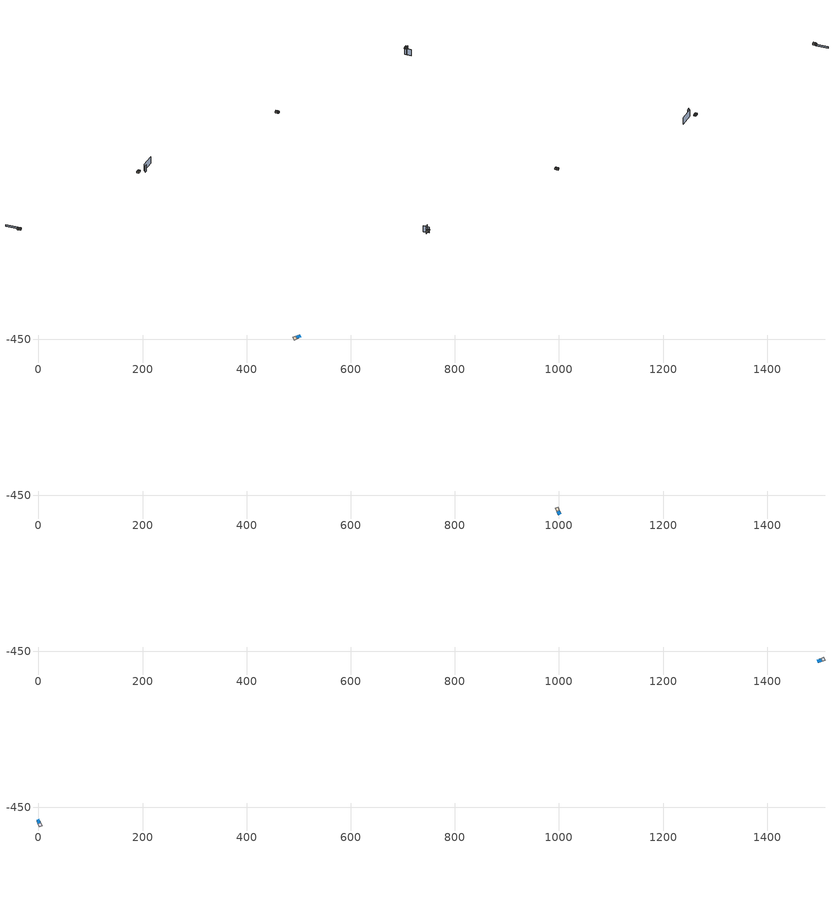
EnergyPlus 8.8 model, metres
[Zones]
1Perim
 floor adiabatic (115mmSandLimeBrick): 501.09,-447.55 496.92,-449.35 494.55,-443.84 498.72,-442.04 z0
 wall outside (U0-5): 501.09,-447.55 498.72,-442.04 z0:4.26
 wall to 1Core (115mmSandLimeBrick): 494.55,-443.84 496.92,-449.35 z0:4.26
 wall adiabatic (115mmSandLimeBrick): 498.72,-442.04 494.55,-443.84 / 496.92,-449.35 501.09,-447.55 z0:4.26
 window (Single): 501.05,-447.46 498.76,-442.13 z0.85:3.5
 ceiling adiabatic (115mmSandLimeBrick): 501.09,-447.55 498.72,-442.04 495.24,-443.54 497.61,-449.05 z4.26
 roof outside (U0-4): 497.61,-449.05 495.24,-443.54 494.55,-443.84 496.92,-449.35 z4.26
1Core
 floor adiabatic (115mmSandLimeBrick): 496.92,-449.35 491.33,-451.75 488.96,-446.24 494.55,-443.84 z0
 wall adiabatic (115mmSandLimeBrick): 494.55,-443.84 488.96,-446.24 491.33,-451.75 496.92,-449.35 z0:4.26
 ceiling adiabatic (115mmSandLimeBrick): 496.92,-449.35 494.55,-443.84 489.89,-445.84 492.26,-451.35 z4.26
 roof outside (U0-4): 492.26,-451.35 489.89,-445.84 488.96,-446.24 491.33,-451.75 z4.26
2Perim
 floor adiabatic (115mmSandLimeBrick): 997.21,-485.17 995.41,-480.99 1000.92,-478.62 1002.72,-482.8 z8.52
 wall outside (U0-5): 997.21,-485.17 1002.72,-482.8 z8.52:12.79
 wall to 2Core (115mmSandLimeBrick): 1000.92,-478.62 995.41,-480.99 z8.52:12.79
 wall adiabatic (115mmSandLimeBrick): 1002.72,-482.8 1000.92,-478.62 / 995.41,-480.99 997.21,-485.17 z8.52:12.79
 window (Single): 997.3,-485.13 1002.62,-482.83 z9.37:12.02
 ceiling adiabatic (115mmSandLimeBrick): 997.21,-485.17 1002.72,-482.8 1001.22,-479.31 995.71,-481.69 z12.79
 roof outside (U0-4): 995.71,-481.69 1001.22,-479.31 1000.92,-478.62 995.41,-480.99 z12.79
2Core
 floor adiabatic (115mmSandLimeBrick): 995.41,-480.99 993,-475.41 998.51,-473.04 1000.92,-478.62 z8.52
 wall adiabatic (115mmSandLimeBrick): 1000.92,-478.62 998.51,-473.04 993,-475.41 995.41,-480.99 z8.52:12.79
 ceiling adiabatic (115mmSandLimeBrick): 995.41,-480.99 1000.92,-478.62 998.91,-473.97 993.4,-476.34 z12.79
 roof outside (U0-4): 993.4,-476.34 998.91,-473.97 998.51,-473.04 993,-475.41 z12.79
3Perim
 floor adiabatic (115mmSandLimeBrick): 1498.91,-465.78 1503.08,-463.98 1505.45,-469.49 1501.28,-471.29 z12.79
 wall outside (U0-5): 1498.91,-465.78 1501.28,-471.29 z12.79:17.05
 wall to 3Core (115mmSandLimeBrick): 1505.45,-469.49 1503.08,-463.98 z12.79:17.05
 wall adiabatic (115mmSandLimeBrick): 1501.28,-471.29 1505.45,-469.49 / 1503.08,-463.98 1498.91,-465.78 z12.79:17.05
 window (Single): 1498.95,-465.87 1501.24,-471.2 z13.64:16.28
 ceiling adiabatic (115mmSandLimeBrick): 1498.91,-465.78 1501.28,-471.29 1504.76,-469.79 1502.39,-464.28 z17.05
 roof outside (U0-4): 1502.39,-464.28 1504.76,-469.79 1505.45,-469.49 1503.08,-463.98 z17.05
3Core
 floor adiabatic (115mmSandLimeBrick): 1503.08,-463.98 1508.67,-461.58 1511.04,-467.09 1505.45,-469.49 z12.79
 wall adiabatic (115mmSandLimeBrick): 1505.45,-469.49 1511.04,-467.09 1508.67,-461.58 1503.08,-463.98 z12.79:17.05
 ceiling adiabatic (115mmSandLimeBrick): 1503.08,-463.98 1505.45,-469.49 1510.11,-467.49 1507.74,-461.98 z17.05
 roof outside (U0-4): 1507.74,-461.98 1510.11,-467.49 1511.04,-467.09 1508.67,-461.58 z17.05
0Perim
 floor adiabatic (115mmSandLimeBrick): 2.8,-475.65 4.59,-479.83 -0.92,-482.2 -2.72,-478.02 z21.31
 wall outside (U0-5): 2.8,-475.65 -2.72,-478.02 z21.31:25.57
 wall to 0Core (115mmSandLimeBrick): -0.92,-482.2 4.59,-479.83 z21.31:25.57
 wall adiabatic (115mmSandLimeBrick): -2.72,-478.02 -0.92,-482.2 / 4.59,-479.83 2.8,-475.65 z21.31:25.57
 window (Single): 2.7,-475.69 -2.62,-477.98 z22.16:24.8
 ceiling adiabatic (115mmSandLimeBrick): 2.8,-475.65 -2.72,-478.02 -1.22,-481.5 4.29,-479.13 z25.57
 roof outside (U0-4): 4.29,-479.13 -1.22,-481.5 -0.92,-482.2 4.59,-479.83 z25.57
0Core
 floor adiabatic (115mmSandLimeBrick): 4.59,-479.83 7,-485.41 1.48,-487.78 -0.92,-482.2 z21.31
 wall adiabatic (115mmSandLimeBrick): -0.92,-482.2 1.48,-487.78 7,-485.41 4.59,-479.83 z21.31:25.57
 ceiling adiabatic (115mmSandLimeBrick): 4.59,-479.83 -0.92,-482.2 1.08,-486.85 6.6,-484.48 z25.57
 roof outside (U0-4): 6.6,-484.48 1.08,-486.85 1.48,-487.78 7,-485.41 z25.57
shading: -11.19,-442.11 3.17,-475.49 / 1503.09,-475.49 1496.82,-478.18 z20.57:25.57; 512.71,-458.15 506.76,-460.71 / 553.91,-433.62 510.24,-452.41 / 1503.09,-475.49 1496.82,-478.18 z0:20.57; 1501.7,-490.49 1494.38,-472.53 z0:18.98
[Site:GroundTemperature:BuildingSurface]
14, 14, 14, 14, 14, 14, 14, 14, 14, 14, 14, 14
[Site:GroundReflectance]
0.2, 0.2, 0.2, 0.2, 0.2, 0.2, 0.2, 0.2, 0.2, 0.2, 0.2, 0.2
[Site:GroundReflectance:SnowModifier]
1, 1
[Building]
Building: North Axis {deg}=0; Terrain=Suburbs; Loads Convergence Tolerance Value=.04; Temperature Convergence Tolerance Value {deltaC}=.4; Solar Distribution=MinimalShadowing; Maximum Number of Warmup Days=25
[Construction]
115mmSandLimeBrick: Plaster_0.005_115mmSandLimeBrick, Sand-Lime Brick_0.08_115mmSandLimeBrick, Plaster_0.08_115mmSandLimeBrick
U0-5: XPS Board_0.01_U0-5, General Concrete_0.2_U0-5
U0-4: XPS Board_0.06_U0-4, General Concrete_0.2_U0-4
Single: Generic Clear Glass 6mm_0.006_Single
[Material] Roughness=Rough; Thermal Absorptance=0.9
Name | Thickness {m} | Conductivity {W/m-K} | Density {kg/m3} | Specific Heat {J/kg-K} | Solar Absorptance | Visible Absorptance
Plaster_0.005_115mmSandLimeBrick | 0.005 | 1 | 2000 | 1130 | 0.6 | 0.6
Sand-Lime Brick_0.08_115mmSandLimeBrick | 0.08 | 0.56 | 1200 | 1000 | 0.6 | 0.6
Plaster_0.08_115mmSandLimeBrick | 0.08 | 1 | 2000 | 1130 | 0.6 | 0.6
XPS Board_0.01_U0-5 | 0.01 | 0.034 | 35 | 1400 | 0.6 | 0.6
General Concrete_0.2_U0-5; General Concrete_0.2_U0-4 | 0.2 | 2 | 2400 | 950 | 0.7 | 0.7
XPS Board_0.06_U0-4 | 0.06 | 0.034 | 35 | 1400 | 0.6 | 0.6
[WindowMaterial:Glazing]
Generic Clear Glass 6mm_0.006_Single: Optical Data Type=SpectralAverage; Window Glass Spectral Data Set=SpectralAverage; Thickness {m}=0.006; Solar Transmittance at Normal Incidence=0.68; Front Side Solar Reflectance at Normal Incidence=0.09; Back Side Solar Reflectance at Normal Incidence=0.1; Visible Transmittance at Normal Incidence=0.81; Front Side Visible Reflectance at Normal Incidence=0.11; Back Side Visible Reflectance at Normal Incidence=0.12; Infrared Transmittance at Normal Incidence=0; Front Side Infrared Hemispherical Emissivity=0.2; Back Side Infrared Hemispherical Emissivity=0.2; Conductivity {W/m-K}=0.9; Dirt Correction Factor for Solar and Visible Transmittance=1
[EnergyManagementSystem:Sensor]
Name | Output:Variable or Output:Meter Index Key | Output:Variable or Output:Meter
OutdoorTemp | Environment | Site Outdoor Air Drybulb Temperature
OutdoorRelHumid | Environment | Site Outdoor Air Relative Humidity
USRNATVENT_0Perim; USRNATVENT_1Perim; USRNATVENT_2Perim; USRNATVENT_3Perim | AllOff | Schedule Value
[Zone] Type=1; Multiplier=1; Zone Inside Convection Algorithm=TARP; Zone Outside Convection Algorithm=DOE-2
Name | Volume {m3} | Floor Area {m2}
0Perim; 1Perim; 2Perim; 3Perim | 116.272 | 27.283
0Core; 1Core; 2Core; 3Core | 155.433 | 36.4721
[People] Number of People Schedule=AllOn; Number of People Calculation Method=People/Area; People per Zone Floor Area {person/m2}=0.5; Fraction Radiant=0.3; Sensible Heat Fraction=AUTOCALCULATE; Carbon Dioxide Generation Rate {m3/s-W}=3.82e-08; Enable ASHRAE 55 Comfort Warnings=No; Mean Radiant Temperature Calculation Type=ZoneAveraged; Clothing Insulation Calculation Method=DynamicClothingModelASHRAE55; Thermal Comfort Model 1 Type=AdaptiveASH55
Name | Zone or ZoneList | Activity Level Schedule | Work Efficiency Schedule | Air Velocity Schedule
People 0Perim | 0Perim | 0PerimPeopleActivity | 0PerimWorkEfficiency | 0PerimAirVelocity
People 0Core | 0Core | 0CorePeopleActivity | 0CoreWorkEfficiency | 0CoreAirVelocity
People 1Perim | 1Perim | 1PerimPeopleActivity | 1PerimWorkEfficiency | 1PerimAirVelocity
People 1Core | 1Core | 1CorePeopleActivity | 1CoreWorkEfficiency | 1CoreAirVelocity
People 2Perim | 2Perim | 2PerimPeopleActivity | 2PerimWorkEfficiency | 2PerimAirVelocity
People 2Core | 2Core | 2CorePeopleActivity | 2CoreWorkEfficiency | 2CoreAirVelocity
People 3Perim | 3Perim | 3PerimPeopleActivity | 3PerimWorkEfficiency | 3PerimAirVelocity
People 3Core | 3Core | 3CorePeopleActivity | 3CoreWorkEfficiency | 3CoreAirVelocity
[ElectricEquipment] Schedule=AllOn; Design Level Calculation Method=Watts/Area; Watts per Zone Floor Area {W/m2}=35; Fraction Latent=0; Fraction Radiant=.2; Fraction Lost=0
Name | Zone or ZoneList
0Perim Equipment 1 | 0Perim
0Core Equipment 1 | 0Core
1Perim Equipment 1 | 1Perim
1Core Equipment 1 | 1Core
2Perim Equipment 1 | 2Perim
2Core Equipment 1 | 2Core
3Perim Equipment 1 | 3Perim
3Core Equipment 1 | 3Core
[Lights] Schedule=AllOn; Design Level Calculation Method=Watts/Area; Watts per Zone Floor Area {W/m2}=15; Return Air Fraction=0; Fraction Radiant=.42; Fraction Visible=.18; Fraction Replaceable=1
Name | Zone or ZoneList
0Perim General lighting | 0Perim
0Core General lighting | 0Core
1Perim General lighting | 1Perim
1Core General lighting | 1Core
2Perim General lighting | 2Perim
2Core General lighting | 2Core
3Perim General lighting | 3Perim
3Core General lighting | 3Core
[ZoneControl:Thermostat]
Name | Zone or ZoneList | Control Type Schedule | Control 1
0Perim Thermostat | 0Perim | 0PerimZoneControlTypeSched | Dual Setpoint - Zone 0Perim
0Core Thermostat | 0Core | 0CoreZoneControlTypeSched | Dual Setpoint - Zone 0Core
1Perim Thermostat | 1Perim | 1PerimZoneControlTypeSched | Dual Setpoint - Zone 1Perim
1Core Thermostat | 1Core | 1CoreZoneControlTypeSched | Dual Setpoint - Zone 1Core
2Perim Thermostat | 2Perim | 2PerimZoneControlTypeSched | Dual Setpoint - Zone 2Perim
2Core Thermostat | 2Core | 2CoreZoneControlTypeSched | Dual Setpoint - Zone 2Core
3Perim Thermostat | 3Perim | 3PerimZoneControlTypeSched | Dual Setpoint - Zone 3Perim
3Core Thermostat | 3Core | 3CoreZoneControlTypeSched | Dual Setpoint - Zone 3Core
[ThermostatSetpoint:DualSetpoint]
Name | Heating Setpoint Temperature Schedule | Cooling Setpoint Temperature Schedule
Dual Setpoint - Zone 0Perim | 0PerimHeating_SP_Sch | 0PerimCooling_SP_Sch
Dual Setpoint - Zone 0Core | 0CoreHeating_SP_Sch | 0CoreCooling_SP_Sch
Dual Setpoint - Zone 1Perim | 1PerimHeating_SP_Sch | 1PerimCooling_SP_Sch
Dual Setpoint - Zone 1Core | 1CoreHeating_SP_Sch | 1CoreCooling_SP_Sch
Dual Setpoint - Zone 2Perim | 2PerimHeating_SP_Sch | 2PerimCooling_SP_Sch
Dual Setpoint - Zone 2Core | 2CoreHeating_SP_Sch | 2CoreCooling_SP_Sch
Dual Setpoint - Zone 3Perim | 3PerimHeating_SP_Sch | 3PerimCooling_SP_Sch
Dual Setpoint - Zone 3Core | 3CoreHeating_SP_Sch | 3CoreCooling_SP_Sch
[Zone equipment]
0Perim: 0Perim Ideal Loads Air
0Core: 0Core Ideal Loads Air
1Perim: 1Perim Ideal Loads Air
1Core: 1Core Ideal Loads Air
2Perim: 2Perim Ideal Loads Air
2Core: 2Core Ideal Loads Air
3Perim: 3Perim Ideal Loads Air
3Core: 3Core Ideal Loads Air
[ZoneHVAC:IdealLoadsAirSystem] Maximum Heating Supply Air Temperature {C}=30; Minimum Cooling Supply Air Temperature {C}=18; Maximum Heating Supply Air Humidity Ratio {kgWater/kgDryAir}=0.01; Minimum Cooling Supply Air Humidity Ratio {kgWater/kgDryAir}=0.008; Heating Limit=NoLimit; Maximum Heating Air Flow Rate {m3/s}=100; Cooling Limit=NoLimit; Maximum Cooling Air Flow Rate {m3/s}=100; Heating Availability Schedule=AllOn; Cooling Availability Schedule=AllOn; Dehumidification Control Type=None; Humidification Control Type=None; Demand Controlled Ventilation Type=OccupancySchedule; Outdoor Air Economizer Type=NoEconomizer; Heat Recovery Type=None; Sensible Heat Recovery Effectiveness=0.7; Latent Heat Recovery Effectiveness=0.65
Name | Design Specification Outdoor Air Object
0Perim Ideal Loads Air | 0PerimMinFreshAir
0Core Ideal Loads Air | 0CoreMinFreshAir
1Perim Ideal Loads Air | 1PerimMinFreshAir
1Core Ideal Loads Air | 1CoreMinFreshAir
2Perim Ideal Loads Air | 2PerimMinFreshAir
2Core Ideal Loads Air | 2CoreMinFreshAir
3Perim Ideal Loads Air | 3PerimMinFreshAir
3Core Ideal Loads Air | 3CoreMinFreshAir
[DesignSpecification:OutdoorAir] Outdoor Air Method=Sum; Outdoor Air Flow per Person {m3/s-person}=0.002; Outdoor Air Flow per Zone Floor Area {m3/s-m2}=0.002; Outdoor Air Schedule=AllOn
0PerimMinFreshAir; 0CoreMinFreshAir; 1PerimMinFreshAir; 1CoreMinFreshAir; 2PerimMinFreshAir; 2CoreMinFreshAir; 3PerimMinFreshAir; 3CoreMinFreshAir
[ZoneVentilation:DesignFlowRate] Schedule=AllOn; Design Flow Rate Calculation Method=AirChanges/Hour; Air Changes per Hour {1/hr}=0; Ventilation Type=NATURAL; Fan Pressure Rise {Pa}=0; Fan Total Efficiency=1; Constant Term Coefficient=1; Temperature Term Coefficient=0; Velocity Term Coefficient=0; Velocity Squared Term Coefficient=0; Minimum Indoor Temperature {C}=18; Delta Temperature {deltaC}=1; Maximum Wind Speed {m/s}=40
Name | Zone or ZoneList
0Perim ScheduledVent | 0Perim
1Perim ScheduledVent | 1Perim
2Perim ScheduledVent | 2Perim
3Perim ScheduledVent | 3Perim
[EnergyManagementSystem:Actuator] Actuated Component Type=Schedule:Constant; Actuated Component Control Type=Schedule Value
Name | Actuated Component Unique
NATVENT_AVAIL_SCHED_ACTUATOR_0Perim | NATVENT_AVAIL_SCHED_0Perim
NATVENT_AVAIL_SCHED_ACTUATOR_1Perim | NATVENT_AVAIL_SCHED_1Perim
NATVENT_AVAIL_SCHED_ACTUATOR_2Perim | NATVENT_AVAIL_SCHED_2Perim
NATVENT_AVAIL_SCHED_ACTUATOR_3Perim | NATVENT_AVAIL_SCHED_3Perim
[EnergyManagementSystem:ProgramCallingManager]
My 0Perim_Setpoint_Schedule_Calculator_Example: BeginTimestepBeforePredictor; 0Perim_ErlEnforceBinary
My 1Perim_Setpoint_Schedule_Calculator_Example: BeginTimestepBeforePredictor; 1Perim_ErlEnforceBinary
My 2Perim_Setpoint_Schedule_Calculator_Example: BeginTimestepBeforePredictor; 2Perim_ErlEnforceBinary
My 3Perim_Setpoint_Schedule_Calculator_Example: BeginTimestepBeforePredictor; 3Perim_ErlEnforceBinary
[EnergyManagementSystem:Program]
0Perim_ErlEnforceBinary: IF (USRNATVENT_0Perim > 0); Set NATVENT_AVAIL_SCHED_ACTUATOR_0Perim = 1; ELSE; Set NATVENT_AVAIL_SCHED_ACTUATOR_0Perim = 0; ENDIF
1Perim_ErlEnforceBinary: IF (USRNATVENT_1Perim > 0); Set NATVENT_AVAIL_SCHED_ACTUATOR_1Perim = 1; ELSE; Set NATVENT_AVAIL_SCHED_ACTUATOR_1Perim = 0; ENDIF
2Perim_ErlEnforceBinary: IF (USRNATVENT_2Perim > 0); Set NATVENT_AVAIL_SCHED_ACTUATOR_2Perim = 1; ELSE; Set NATVENT_AVAIL_SCHED_ACTUATOR_2Perim = 0; ENDIF
3Perim_ErlEnforceBinary: IF (USRNATVENT_3Perim > 0); Set NATVENT_AVAIL_SCHED_ACTUATOR_3Perim = 1; ELSE; Set NATVENT_AVAIL_SCHED_ACTUATOR_3Perim = 0; ENDIF
[ZoneVentilation:WindandStackOpenArea] Opening Area {m2}=12.2737; Opening Effectiveness=0; Effective Angle {deg}=0; Height Difference {m}=0.661299; Discharge Coefficient for Opening=0.6; Minimum Indoor Temperature {C}=24; Maximum Indoor Temperature {C}=100; Delta Temperature {deltaC}=1; Minimum Outdoor Temperature {C}=22; Maximum Outdoor Temperature {C}=26; Maximum Wind Speed {m/s}=40
Name | Zone | Opening Area Fraction Schedule
0PerimNatVent_Buoy | 0Perim | NATVENT_AVAIL_SCHED_0Perim
1PerimNatVent_Buoy | 1Perim | NATVENT_AVAIL_SCHED_1Perim
2PerimNatVent_Buoy | 2Perim | NATVENT_AVAIL_SCHED_2Perim
3PerimNatVent_Buoy | 3Perim | NATVENT_AVAIL_SCHED_3Perim
[ZoneInfiltration:DesignFlowRate] Schedule=On; Design Flow Rate Calculation Method=AirChanges/Hour; Air Changes per Hour {1/hr}=2; Constant Term Coefficient=1; Temperature Term Coefficient=0; Velocity Term Coefficient=0; Velocity Squared Term Coefficient=0
Name | Zone or ZoneList
0PerimInfiltration | 0Perim
1PerimInfiltration | 1Perim
2PerimInfiltration | 2Perim
3PerimInfiltration | 3Perim
[WaterUse:Equipment]
Name | Peak Flow Rate {m3/s} | Flow Rate Fraction Schedule | Target Temperature Schedule | Hot Water Supply Temperature Schedule | Cold Water Supply Temperature Schedule
DHW 0Perim | 0 | equipOffice | DHW Supply Temperature 0Perim | DHW Supply Temperature 0Perim | DHW Mains Temperature 0Perim
DHW 0Core | 3.03934e-05 | 60HrWk | DHW Supply Temperature 0Core | DHW Supply Temperature 0Core | DHW Mains Temperature 0Core
DHW 1Perim | 0 | equipOffice | DHW Supply Temperature 1Perim | DHW Supply Temperature 1Perim | DHW Mains Temperature 1Perim
DHW 1Core | 3.03934e-05 | 60HrWk | DHW Supply Temperature 1Core | DHW Supply Temperature 1Core | DHW Mains Temperature 1Core
DHW 2Perim | 0 | equipOffice | DHW Supply Temperature 2Perim | DHW Supply Temperature 2Perim | DHW Mains Temperature 2Perim
DHW 2Core | 3.03934e-05 | 60HrWk | DHW Supply Temperature 2Core | DHW Supply Temperature 2Core | DHW Mains Temperature 2Core
DHW 3Perim | 0 | equipOffice | DHW Supply Temperature 3Perim | DHW Supply Temperature 3Perim | DHW Mains Temperature 3Perim
DHW 3Core | 3.03934e-05 | 60HrWk | DHW Supply Temperature 3Core | DHW Supply Temperature 3Core | DHW Mains Temperature 3Core
[Schedule:Constant]
On: On/Off, 1
0PerimPeopleActivity; 0CorePeopleActivity; 1PerimPeopleActivity; 1CorePeopleActivity; 2PerimPeopleActivity; 2CorePeopleActivity; 3PerimPeopleActivity; 3CorePeopleActivity: Any Number, 125.28
0PerimAirVelocity; 0CoreAirVelocity; 1PerimAirVelocity; 1CoreAirVelocity; 2PerimAirVelocity; 2CoreAirVelocity; 3PerimAirVelocity; 3CoreAirVelocity: Any Number, 0.2
0PerimWorkEfficiency; 0CoreWorkEfficiency; 1PerimWorkEfficiency; 1CoreWorkEfficiency; 2PerimWorkEfficiency; 2CoreWorkEfficiency; 3PerimWorkEfficiency; 3CoreWorkEfficiency: Any Number, 0
0PerimHeating_SP_Sch; 0PerimCooling_SP_Sch; 0CoreHeating_SP_Sch; 0CoreCooling_SP_Sch; 1PerimHeating_SP_Sch; 1PerimCooling_SP_Sch; 1CoreHeating_SP_Sch; 1CoreCooling_SP_Sch; 2PerimHeating_SP_Sch; 2PerimCooling_SP_Sch; 2CoreHeating_SP_Sch; 2CoreCooling_SP_Sch; 3PerimHeating_SP_Sch; 3PerimCooling_SP_Sch; 3CoreHeating_SP_Sch; 3CoreCooling_SP_Sch: Temperature, 24
0PerimZoneControlTypeSched; 0CoreZoneControlTypeSched; 1PerimZoneControlTypeSched; 1CoreZoneControlTypeSched; 2PerimZoneControlTypeSched; 2CoreZoneControlTypeSched; 3PerimZoneControlTypeSched; 3CoreZoneControlTypeSched: Any Number, 4
NATVENT_AVAIL_SCHED_0Perim; NATVENT_AVAIL_SCHED_1Perim; NATVENT_AVAIL_SCHED_2Perim; NATVENT_AVAIL_SCHED_3Perim: Fraction, 1
DHW Supply Temperature 0Perim; DHW Supply Temperature 0Core; DHW Supply Temperature 1Perim; DHW Supply Temperature 1Core; DHW Supply Temperature 2Perim; DHW Supply Temperature 2Core; DHW Supply Temperature 3Perim; DHW Supply Temperature 3Core: Temperature, 65
DHW Mains Temperature 0Perim; DHW Mains Temperature 0Core; DHW Mains Temperature 1Perim; DHW Mains Temperature 1Core; DHW Mains Temperature 2Perim; DHW Mains Temperature 2Core; DHW Mains Temperature 3Perim; DHW Mains Temperature 3Core: Temperature, 10
[Schedule:Year]
AllOn: AllOn, 1, 1, 12, 31
equipOffice: equipOffice, 1, 1, 12, 31
AllOff: AllOff, 1, 1, 12, 31
60HrWk: 60HrWk, 1, 1, 12, 31
[Schedule:Week:Daily]
AllOn: AllOn, AllOn, AllOn, AllOn, AllOn, AllOn, AllOn, AllOn, AllOn, AllOn, AllOn, AllOn
equipOffice: equipOfficeWeekEnd, equipOffice, equipOffice, equipOffice, equipOffice, equipOffice, equipOfficeWeekEnd, equipOfficeWeekEnd, equipOffice, equipOffice, equipOffice, equipOffice
AllOff: AllOff, AllOff, AllOff, AllOff, AllOff, AllOff, AllOff, AllOff, AllOff, AllOff, AllOff, AllOff
60HrWk: 60HrWkDay, 60HrWkDay, 60HrWkDay, 60HrWkDay, 60HrWkDay, 60HrWkDay, 60HrWkDay, 60HrWkDay, 60HrWkDay, 60HrWkDay, 60HrWkDay, 60HrWkDay
[Schedule:Day:Hourly]
AllOn: 1, 1, 1, 1, 1, 1, 1, 1, 1, 1, 1, 1, 1, 1, 1, 1, 1, 1, 1, 1, 1, 1, 1, 1
equipOffice; equipOfficeWeekEnd: 0.1, 0.1, 0.1, 0.1, 0.1, 0.1, 0.1, 0.2, 0.4, 0.6, 0.8, 0.8, 0.4, 0.6, 0.8, 0.8, 0.4, 0.2, 0.1, 0.1, 0.1, 0.1, 0.1, 0.1
AllOff: 0, 0, 0, 0, 0, 0, 0, 0, 0, 0, 0, 0, 0, 0, 0, 0, 0, 0, 0, 0, 0, 0, 0, 0
60HrWkDay: 0.2, 0.2, 0.2, 0.2, 0.2, 0.2, 0.2, 0.4, 0.8, 0.8, 1, 1, 0.8, 1, 1, 1, 0.8, 0.4, 0.2, 0.2, 0.2, 0.2, 0.2, 0.2
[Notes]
----  This file was generated with Archsim v.4.0.2.17
-------------------------ERL SENSORS--------------------------
115mmSandLimeBrick GasType: Partition
